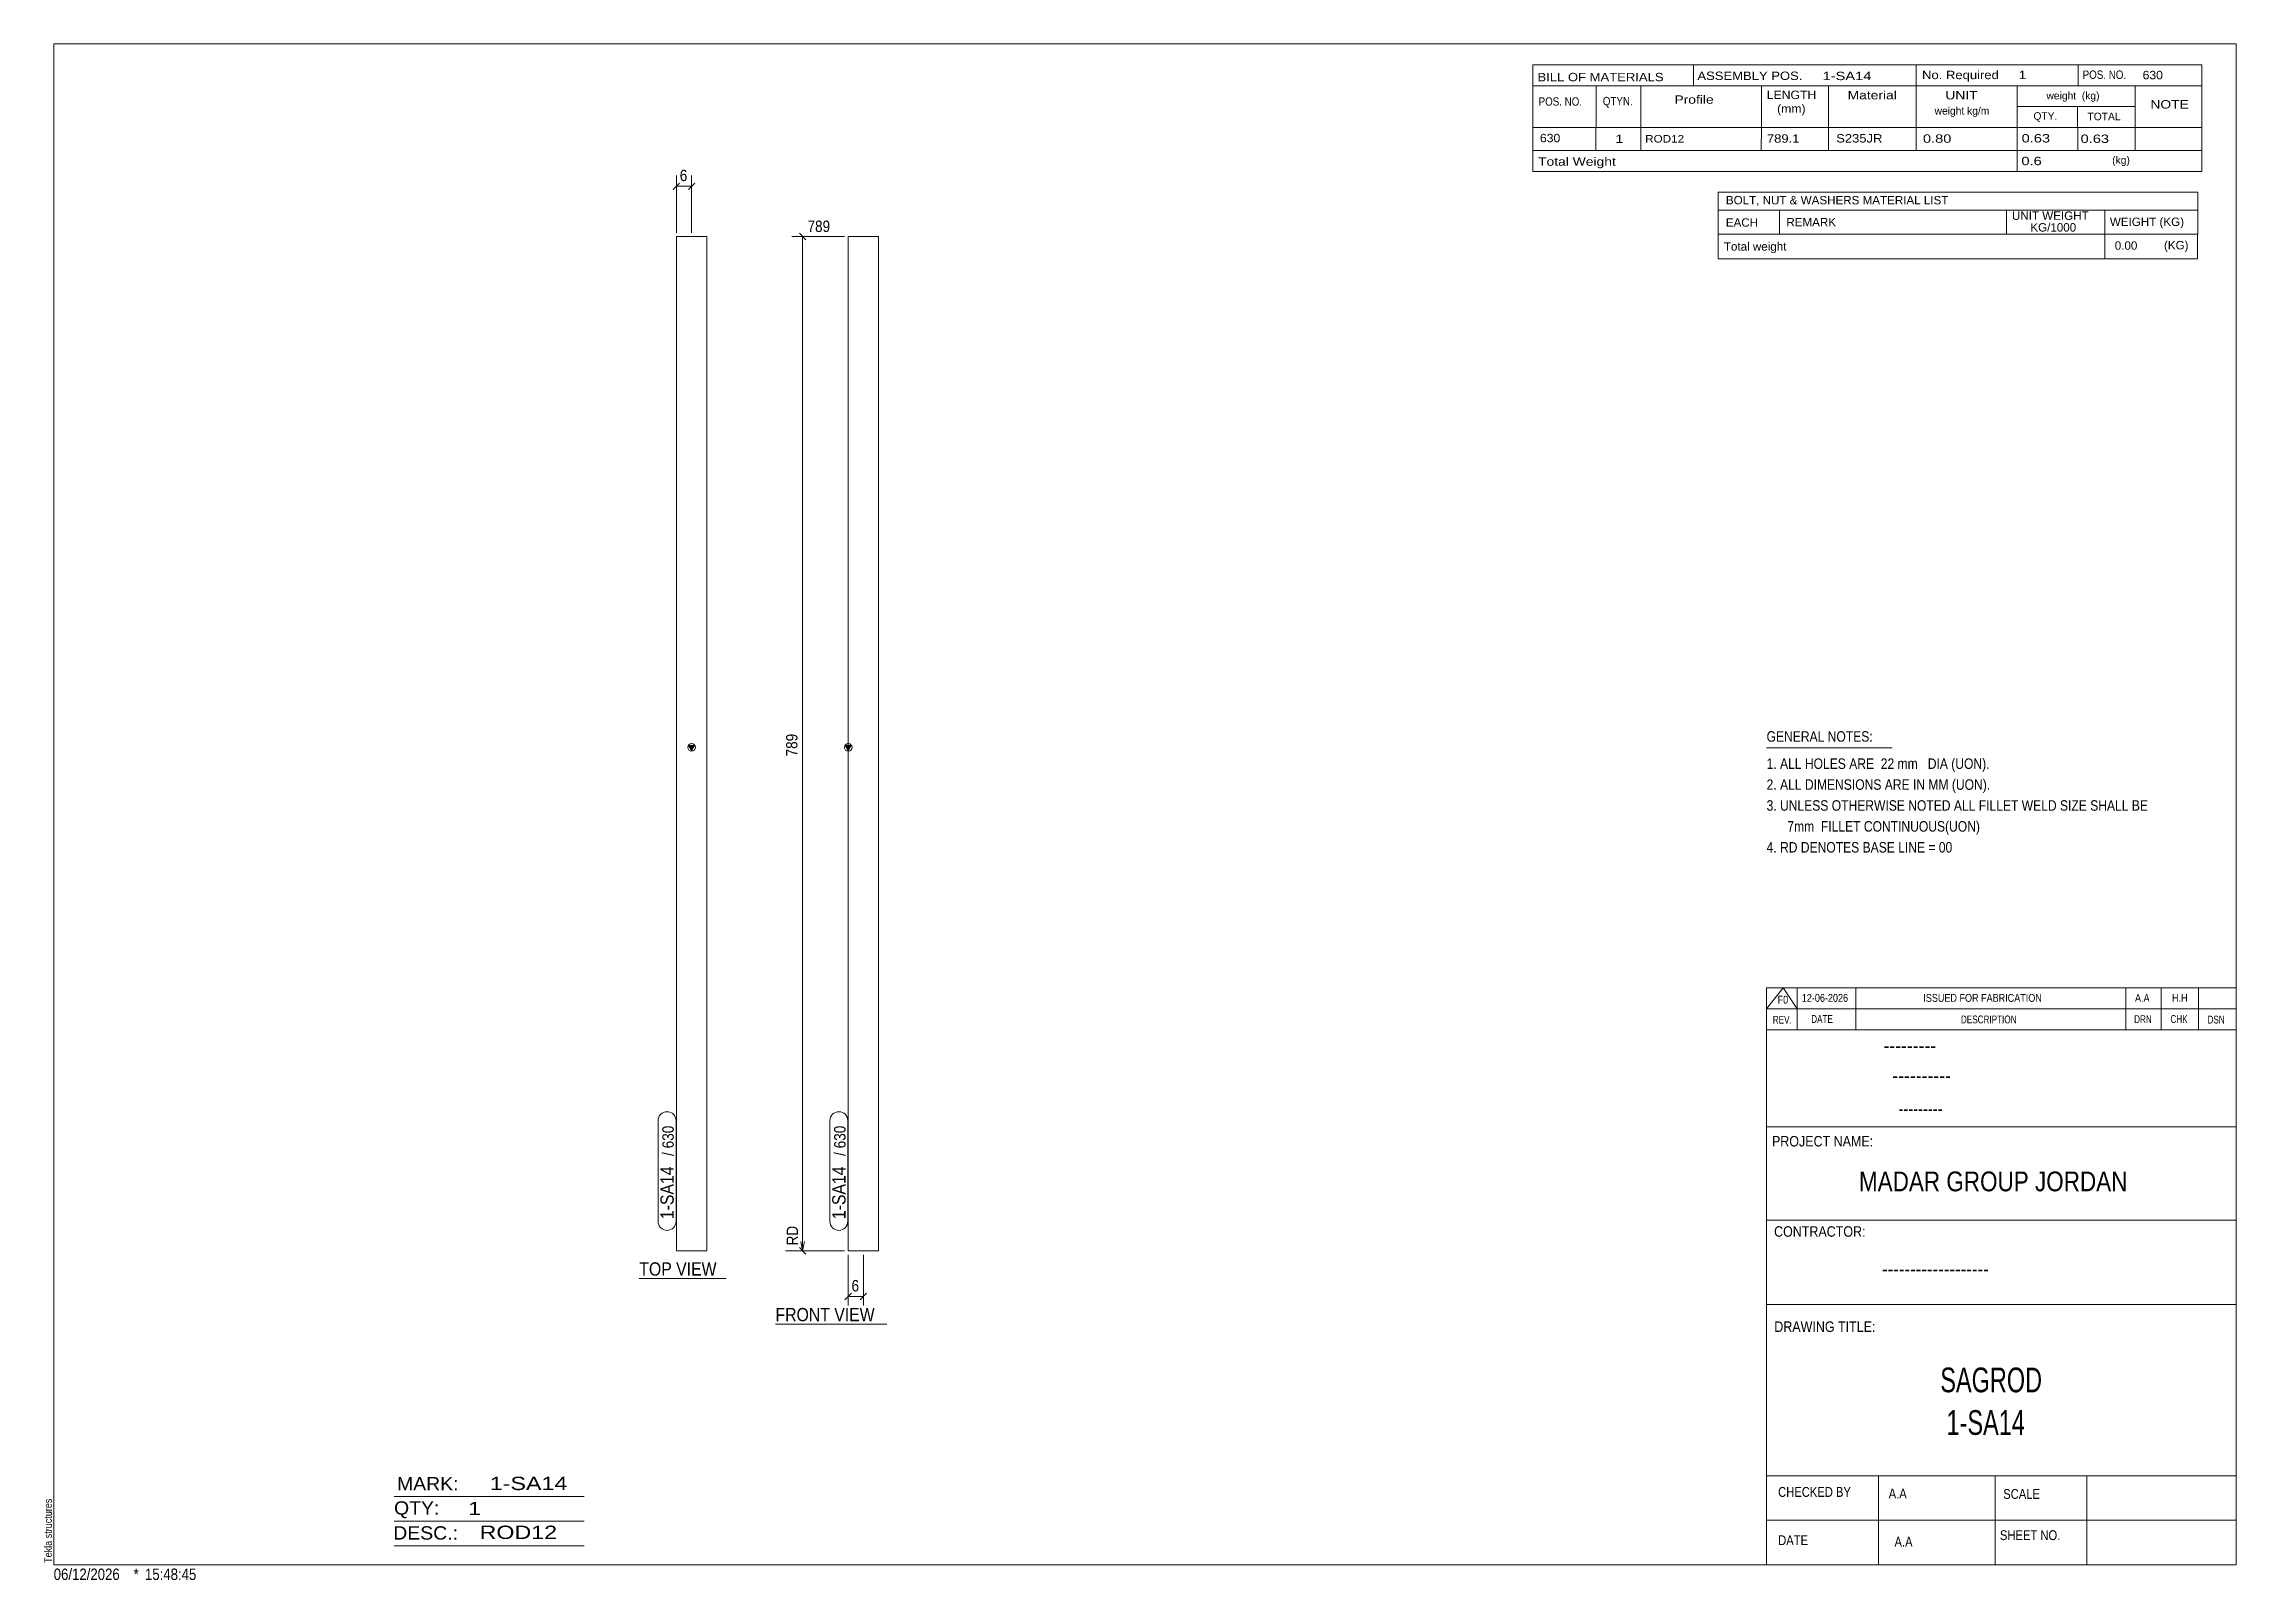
# Model space of a CAD drawing. Header units: millimetres. Extents: x 2 to 579, y 1 to 405.
import ezdxf

# ---------------------------------------------------------------- set-up
doc = ezdxf.new("R2010")
doc.units = ezdxf.units.MM
doc.linetypes.add('XKITLINE00', pattern=[0])
for name, color, linetype, lineweight in [('Dimensions', 7, 'Continuous', 0), ('DrawingSheet', 5, 'Continuous', 0), ('OtherObjectType', 7, 'Continuous', 0), ('Part', 2, 'Continuous', 0), ('PartMark', 7, 'Continuous', 0)]:
    doc.layers.add(name, color=color, linetype=linetype, lineweight=lineweight)
doc.styles.add('@ARIAL_UNICODE_MS_BOLD', font='ARIAL.TTF')
doc.styles.add('ARIAL', font='ARIAL.TTF')
doc.styles.add('ARIAL_NARROW', font='ARIALN.TTF')
doc.styles.add('COMIC_SANS_MS_BOLD', font='COMICBD.TTF')
doc.styles.add('SWIS721_EX_BT', font='ARIAL.TTF')
doc.styles.add('SWISSE', font='ARIAL.TTF')

# ---------------------------------------------------------------- blocks, each defined once
blk = doc.blocks.new('*A1')
at = {"layer": 'Part'}
blk.add_hatch(color=2, dxfattribs=at).paths.add_polyline_path([(213.15, 220.47), (214.75, 220.47), (213.95, 219.07)], flags=17)
at = {"layer": 'Part', "color": 2, "linetype": 'XKITLINE00', "lineweight": 0}
for p, q in [((213.95, 220.98), (213.95, 354.32)), ((213.95, 354.32), (215.12, 354.32)), ((215.12, 354.32), (221.95, 354.32)), ((221.95, 354.32), (221.95, 220.98)), ((213.95, 219.07), (213.15, 220.47)), ((213.15, 220.47), (214.75, 220.47)), ((213.95, 87.55), (213.95, 220.88)), ((214.75, 220.47), (213.95, 219.07)), ((221.95, 220.88), (221.95, 87.55)), ((221.95, 87.55), (213.95, 87.55))]:
    blk.add_line(p, q, dxfattribs=at)
blk.add_circle((213.95, 219.97), 1, dxfattribs=at)
blk = doc.blocks.new('*A2')
at = {"layer": 'Part'}
blk.add_hatch(color=2, dxfattribs=at).paths.add_polyline_path([(171.96, 220.47), (173.56, 220.47), (172.76, 219.07)], flags=17)
at = {"layer": 'Part', "color": 2, "linetype": 'XKITLINE00', "lineweight": 0}
for p, q in [((168.76, 354.32), (168.76, 220.98)), ((176.76, 354.32), (168.76, 354.32)), ((176.76, 220.98), (176.76, 354.32)), ((168.76, 220.88), (168.76, 87.55)), ((172.76, 219.07), (171.96, 220.47)), ((171.96, 220.47), (173.56, 220.47)), ((173.56, 220.47), (172.76, 219.07)), ((176.76, 87.55), (176.76, 220.88)), ((168.76, 87.55), (176.76, 87.55))]:
    blk.add_line(p, q, dxfattribs=at)
blk.add_circle((172.76, 219.97), 1, dxfattribs=at)
blk = doc.blocks.new('*A3')
at = {"layer": 'DrawingSheet', "color": 5, "linetype": 'XKITLINE00', "lineweight": 0}
for p, q in [((579, 405), (5, 405)), ((5, 405), (5, 5)), ((579, 5), (579, 405)), ((5, 5), (579, 5))]:
    blk.add_line(p, q, dxfattribs=at)
at = {"layer": 'DrawingSheet', "color": 5, "style": 'ARIAL', "width": 0.85}
blk.add_text('Tekla structures', height=2, rotation=90, dxfattribs=at).set_placement((4.5, 5.5))
blk = doc.blocks.new('*A4')
at = {"layer": 'OtherObjectType', "color": 7, "linetype": 'XKITLINE00', "lineweight": 0}
for p, q in [((442.76, 365.95), (442.75, 354.95)), ((442.76, 365.95), (568.88, 365.95)), ((568.88, 365.95), (568.88, 354.95)), ((442.75, 361.3), (568.88, 361.3)), ((458.87, 361.31), (458.87, 354.95)), ((518.57, 361.31), (518.57, 354.95)), ((544.47, 361.29), (544.47, 354.95)), ((442.77, 354.95), (568.88, 354.95)), ((442.78, 354.95), (442.78, 348.54)), ((442.85, 354.95), (568.87, 354.95)), ((544.5, 354.92), (544.5, 348.5)), ((568.87, 354.92), (568.87, 348.51)), ((442.77, 348.5), (568.87, 348.5))]:
    blk.add_line(p, q, dxfattribs=at)
at = {"layer": 'OtherObjectType', "color": 7, "style": 'ARIAL_NARROW', "width": 1.211571}
for s, p in [('BOLT, NUT & WASHERS MATERIAL LIST', (444.79, 362.79)), ('EACH', (444.78, 356.92)), ('REMARK', (460.7, 357.01)), ('UNIT WEIGHT', (520.03, 358.72)), (' KG/1000', (524.02, 355.63)), ('WEIGHT (KG)', (545.78, 357.1)), ('Total weight', (444.26, 350.62)), ('0.00', (547.07, 350.86)), ('(KG)', (560.02, 350.95))]:
    blk.add_text(s, height=2.2, dxfattribs=at).set_placement(p)
blk = doc.blocks.new('*A5')
at = {"layer": 'OtherObjectType', "color": 7, "linetype": 'XKITLINE00', "lineweight": 0}
blk.add_line((455.5, 219.82), (488.5, 219.82), dxfattribs=at)
at = {"layer": 'OtherObjectType', "color": 7, "style": 'ARIAL_NARROW', "width": 1.008832}
for s, p in [('GENERAL NOTES:', (455.5, 221.47)), ('1. ALL HOLES ARE  22 mm   DIA (UON).', (455.5, 214.32)), ('2. ALL DIMENSIONS ARE IN MM (UON).', (455.5, 208.82)), ('3. UNLESS OTHERWISE NOTED ALL FILLET WELD SIZE SHALL BE', (455.5, 203.32)), ('7mm  FILLET CONTINUOUS(UON)', (460.95, 197.82)), ('4. RD DENOTES BASE LINE = 00', (455.5, 192.32))]:
    blk.add_text(s, height=2.75, dxfattribs=at).set_placement(p)
blk = doc.blocks.new('*A6')
at = {"layer": 'OtherObjectType', "color": 7, "linetype": 'XKITLINE00', "lineweight": 0}
for p, q in [((455.5, 156.76), (579, 156.76)), ((455.5, 151.21), (459.82, 156.76)), ((455.5, 151.21), (455.5, 156.76)), ((459.82, 156.76), (463.53, 151.21)), ((463.53, 151.21), (463.53, 156.76)), ((478.97, 151.21), (478.97, 156.76)), ((549.98, 151.21), (549.98, 156.76)), ((559.24, 151.21), (559.24, 156.76)), ((569.12, 151.21), (569.12, 156.76)), ((579, 151.21), (579, 156.76)), ((455.5, 151.21), (579, 151.21)), ((455.5, 145.65), (455.5, 151.21)), ((459.21, 151.21), (579, 151.21)), ((463.53, 145.65), (463.53, 151.21)), ((478.97, 145.65), (478.97, 151.21)), ((549.98, 145.65), (549.98, 151.21)), ((559.24, 145.65), (559.24, 151.21)), ((569.12, 145.65), (569.12, 151.21)), ((579, 145.65), (579, 151.21))]:
    blk.add_line(p, q, dxfattribs=at)
at = {"layer": 'OtherObjectType', "color": 7, "style": 'ARIAL_NARROW'}
for s, height, width, p in [('F0', 2.058, 1.008832, (458.4, 152.59)), ('12-06-2026', 2.058, 1.008832, (464.76, 153.06)), ('ISSUED FOR FABRICATION', 2.0583, 1.008832, (496.71, 153.06)), ('A.A', 2.058, 1.008832, (552.4, 153.06)), ('H.H', 2.058, 1.008832, (562.13, 153.06)), ('REV.', 2.058, 0.907949, (457.13, 147.31)), ('DATE', 2.058, 0.907949, (467.23, 147.5)), ('DESCRIPTION', 2.0583, 0.907949, (506.61, 147.39)), ('DRN', 2.058, 0.907949, (552.17, 147.47)), ('CHK', 2.058, 0.907949, (561.72, 147.5)), ('DSN', 2.058, 0.907949, (571.47, 147.35))]:
    blk.add_text(s, height=height, dxfattribs=dict(at, width=width)).set_placement(p)
blk = doc.blocks.new('*A7')
at = {"layer": 'OtherObjectType', "color": 6, "linetype": 'XKITLINE00', "lineweight": 0}
for p, q in [((94.5, 23), (144.5, 23)), ((94.5, 16.5), (144.5, 16.5)), ((94.5, 10), (144.5, 10))]:
    blk.add_line(p, q, dxfattribs=at)
at = {"layer": 'OtherObjectType', "color": 6, "style": 'ARIAL_NARROW'}
for s, width, p in [('MARK:', 1.275, (95.27, 24.58)), ('1-SA14', 1.525501, (119.69, 24.65)), ('QTY:', 1.275, (94.5, 18.19)), ('1', 1.525501, (113.99, 18.05)), ('DESC.:', 1.275, (94.29, 11.63)), ('ROD12', 1.525501, (117, 11.79))]:
    blk.add_text(s, height=3.5, dxfattribs=dict(at, width=width)).set_placement(p)
blk = doc.blocks.new('*A8')
at = {"layer": 'OtherObjectType', "color": 2, "linetype": 'XKITLINE00', "lineweight": 0}
for p, q in [((455.5, 145.65), (579, 145.65)), ((455.5, 5), (455.5, 145.64)), ((578.98, 145.64), (579, 5)), ((579, 120.14), (455.5, 120.14)), ((455.5, 95.63), (579, 95.63)), ((579, 73.49), (455.5, 73.49)), ((579, 28.4), (455.5, 28.4)), ((484.94, 28.4), (484.94, 5)), ((515.62, 5), (515.62, 28.4)), ((539.75, 5), (539.75, 28.4)), ((579, 16.7), (455.5, 16.7)), ((579, 5), (455.5, 5))]:
    blk.add_line(p, q, dxfattribs=at)
at = {"layer": 'OtherObjectType', "color": 4, "style": '@ARIAL_UNICODE_MS_BOLD', "width": 0.85}
blk.add_text('---------', height=3.9, dxfattribs=at).set_placement((486.23, 139.59))
at = {"layer": 'OtherObjectType', "color": 7, "style": 'ARIAL', "width": 0.85}
for s, height, p in [('----------', 3.9, (488.56, 131.77)), ('---------', 3.25, (490.21, 123.31))]:
    blk.add_text(s, height=height, dxfattribs=at).set_placement(p)
at = {"layer": 'OtherObjectType', "color": 3, "width": 0.85}
for s, style, p in [('PROJECT NAME:', 'SWIS721_EX_BT', (456.92, 115.01)), ('CONTRACTOR:', 'SWISSE', (457.47, 91.27)), ('DRAWING TITLE:', 'SWIS721_EX_BT', (457.53, 66.24))]:
    blk.add_text(s, height=2.7618, dxfattribs=dict(at, style=style)).set_placement(p)
at = {"layer": 'OtherObjectType', "color": 7, "width": 0.85}
for s, height, p in [('MADAR GROUP JORDAN', 5.2, (479.79, 103.23)), ('CHECKED BY', 2.592, (458.53, 22.86)), ('A.A', 2.592, (487.61, 22.45)), ('SCALE', 2.592, (517.74, 22.33)), ('DATE', 2.592, (458.54, 10.16)), ('A.A', 2.592, (489.14, 9.76)), ('SHEET NO.', 2.592, (516.87, 11.49))]:
    blk.add_text(s, height=height, dxfattribs=at).set_placement(p)
at = {"layer": 'OtherObjectType', "color": 1}
for s, height, style, width, p in [('-------------------', 3.9, 'COMIC_SANS_MS_BOLD', 0.85, (485.87, 80.86)), ('SAGROD', 6.5, 'ARIAL', 0.68, (501.19, 50.37)), ('1-SA14', 6.5, 'ARIAL', 0.68, (502.83, 39.17))]:
    blk.add_text(s, height=height, dxfattribs=dict(at, style=style, width=width)).set_placement(p)
blk = doc.blocks.new('*A9')
at = {"layer": 'OtherObjectType', "color": 7, "linetype": 'XKITLINE00', "lineweight": 0}
for p, q in [((393.98, 399.5), (569.98, 399.5)), ((393.98, 399.5), (393.98, 388.5)), ((436.26, 399.42), (436.26, 393.87)), ((494.85, 394), (494.85, 399.5)), ((537.43, 393.96), (537.43, 399.42)), ((569.98, 394), (569.98, 399.5)), ((393.98, 394), (569.98, 394)), ((410.64, 394), (410.64, 383)), ((422.4, 393.98), (422.4, 383.03)), ((454.12, 393.99), (454.13, 383)), ((471.78, 393.98), (471.78, 383)), ((494.85, 393.98), (494.85, 383)), ((521.43, 394), (521.43, 383)), ((552.42, 394), (552.42, 383)), ((569.98, 394), (569.98, 388.5)), ((393.98, 388.5), (393.98, 383)), ((521.45, 388.52), (552.45, 388.52)), ((537.28, 388.52), (537.28, 383)), ((569.98, 388.5), (569.98, 383)), ((393.98, 383), (569.98, 383)), ((393.98, 383), (393.98, 376.95)), ((410.63, 383), (410.63, 376.95)), ((422.44, 382.99), (422.44, 376.95)), ((454.12, 383), (454.11, 376.95)), ((471.79, 383), (471.79, 376.95)), ((494.87, 383), (494.87, 376.95)), ((521.44, 383), (521.44, 376.95)), ((537.33, 382.95), (537.33, 376.95)), ((552.43, 383), (552.43, 376.95)), ((569.98, 383), (569.98, 376.95)), ((393.98, 376.95), (569.98, 376.95)), ((393.98, 376.95), (393.98, 371.45)), ((521.44, 376.95), (521.44, 371.45)), ((569.98, 376.95), (569.98, 371.45)), ((393.98, 371.45), (569.98, 371.45))]:
    blk.add_line(p, q, dxfattribs=at)
at = {"layer": 'OtherObjectType', "color": 7, "style": 'ARIAL_NARROW'}
for s, height, width, p in [('No. Required', 2.2, 1.36, (496.39, 395.72)), ('1', 2.2, 1.525501, (521.75, 395.72)), ('POS. NO.', 2.2, 1.02, (538.63, 395.79)), ('630', 2.2, 1.270501, (554.4, 395.69)), ('BILL OF MATERIALS', 2.2, 1.36, (395.25, 395.16)), ('ASSEMBLY POS.', 2.2, 1.36, (437.3, 395.5)), ('LENGTH', 2.2, 1.275, (455.54, 390.49)), ('1-SA14', 2.2, 1.525501, (470.23, 395.46)), ('Material', 2.2, 1.445, (476.81, 390.41)), ('UNIT', 2.2, 1.445, (502.52, 390.4)), ('weight  (kg)', 1.98, 1.19, (529.11, 390.39)), ('POS. NO.', 2.2, 1.02, (395.53, 388.74)), ('QTYN.', 2.2, 1.02, (412.42, 388.84)), ('Profile', 2.2, 1.445, (431.26, 389.25)), ('(mm)', 2.2, 1.275, (458.26, 386.86)), ('weight kg/m', 1.98, 1.19, (499.69, 386.4)), ('QTY.', 1.98, 1.19, (525.68, 385.03)), ('TOTAL', 1.98, 1.19, (539.9, 384.91)), ('NOTE', 2.2, 1.445, (556.44, 387.99)), ('630', 2.2, 1.270501, (395.89, 379.12)), ('1', 2.2, 1.525501, (415.71, 378.91)), ('ROD12', 1.98, 1.355501, (423.56, 379.04)), ('789.1', 2.2, 1.355501, (455.59, 379.01)), ('S235JR', 2.2, 1.355501, (473.81, 379.05)), ('0.80', 2.2, 1.525501, (496.62, 378.99)), ('0.63', 2.2, 1.525501, (522.57, 379.07)), ('0.63', 2.2, 1.525501, (538.08, 378.94)), ('Total Weight', 2.2, 1.445, (395.4, 372.94)), ('0.6', 2.2, 1.525501, (522.52, 373.09)), ('(kg)', 1.98, 1.19, (546.4, 373.46))]:
    blk.add_text(s, height=height, dxfattribs=dict(at, width=width)).set_placement(p)
blk = doc.blocks.new('*A10')
at = {"layer": 'OtherObjectType', "color": 7, "style": 'ARIAL_NARROW', "width": 1.008832}
for s, p in [('06/12/2026', (4.99, 1)), ('*', (26, 1)), ('15:48:45', (29, 1))]:
    blk.add_text(s, height=3, dxfattribs=at).set_placement(p)
blk = doc.blocks.new('*A11')
at = {"layer": 'Dimensions', "color": 7, "linetype": 'XKITLINE00', "lineweight": 0}
for p, q in [((213.95, 86.55), (213.95, 73.15)), ((217.95, 86.55), (217.95, 73.15)), ((214.79, 76.4), (213.1, 74.7)), ((213.95, 75.55), (217.95, 75.55)), ((218.79, 76.4), (217.1, 74.7))]:
    blk.add_line(p, q, dxfattribs=at)
at = {"layer": 'Dimensions', "color": 3}
for p in [(213.95, 75.55), (217.95, 75.55)]:
    blk.add_point(p, dxfattribs=at)
at = {"layer": 'Dimensions', "color": 3, "style": 'ARIAL', "width": 0.85}
blk.add_text('6', height=3, dxfattribs=at).set_placement((214.83, 76.9))
blk = doc.blocks.new('*A12')
at = {"layer": 'Dimensions', "color": 7, "linetype": 'XKITLINE00', "lineweight": 0}
for p, q in [((212.95, 354.32), (199.1, 354.32)), ((201.1, 355.17), (202.79, 353.47)), ((201.95, 87.55), (201.95, 354.32)), ((201.95, 94.77), (201.95, 87.55)), ((212.95, 87.55), (197.45, 87.55)), ((212.95, 87.55), (199.1, 87.55)), ((201.1, 88.4), (202.79, 86.7)), ((201.45, 90.05), (201.95, 87.55)), ((202.45, 90.05), (201.95, 87.55))]:
    blk.add_line(p, q, dxfattribs=at)
at = {"layer": 'Dimensions', "color": 3}
for p in [(201.95, 354.32), (201.95, 87.55)]:
    blk.add_point(p, dxfattribs=at)
at = {"layer": 'Dimensions', "color": 7}
blk.add_point((201.95, 87.55), dxfattribs=at)
at = {"layer": 'Dimensions', "color": 3, "style": 'ARIAL', "width": 0.85}
blk.add_text('789', height=3, dxfattribs=at).set_placement((203.25, 355.52))
for s, p in [('789', (200.6, 217.6)), ('RD', (200.75, 88.99))]:
    blk.add_text(s, height=3, rotation=90.00021, dxfattribs=at).set_placement(p)
blk = doc.blocks.new('*A13')
at = {"layer": 'PartMark', "color": 7, "linetype": 'XKITLINE00', "lineweight": 0}
for p, q in [((209.15, 95.3), (209.15, 121.81)), ((213.85, 95.3), (213.85, 121.81))]:
    blk.add_line(p, q, dxfattribs=at)
for centre, start, end in [((211.5, 121.81), 360, 180), ((211.5, 95.3), 180, 360)]:
    blk.add_arc(centre, 2.35, start, end, dxfattribs=at)
at = {"layer": 'PartMark', "color": 3, "style": 'ARIAL', "width": 0.85}
for s, p in [('630', (213.25, 114.53)), ('/', (213.25, 112.52))]:
    blk.add_text(s, height=3, rotation=90.00021, dxfattribs=at).set_placement(p)
at = {"layer": 'PartMark', "color": 1, "style": 'ARIAL', "width": 0.85}
blk.add_text('1-SA14', height=3.5, rotation=90.00021, dxfattribs=at).set_placement((213.25, 95.9))
blk = doc.blocks.new('*A14')
at = {"layer": 'OtherObjectType', "color": 7, "linetype": 'XKITLINE00', "lineweight": 0}
blk.add_line((194.82, 68.3), (224.12, 68.3), dxfattribs=at)
at = {"layer": 'OtherObjectType', "color": 7, "style": 'ARIAL', "width": 0.85}
blk.add_text('FRONT VIEW', height=3.5, dxfattribs=at).set_placement((194.82, 69.05))
blk = doc.blocks.new('*A15')
at = {"layer": 'Dimensions', "color": 7, "linetype": 'XKITLINE00', "lineweight": 0}
for p, q in [((168.76, 355.32), (168.76, 370.4)), ((172.76, 355.32), (172.76, 370.4)), ((169.61, 368.4), (167.91, 366.7)), ((168.76, 367.55), (172.76, 367.55)), ((173.61, 368.4), (171.91, 366.7))]:
    blk.add_line(p, q, dxfattribs=at)
at = {"layer": 'Dimensions', "color": 3}
for p in [(168.76, 367.55), (172.76, 367.55)]:
    blk.add_point(p, dxfattribs=at)
at = {"layer": 'Dimensions', "color": 3, "style": 'ARIAL', "width": 0.85}
blk.add_text('6', height=3, dxfattribs=at).set_placement((169.65, 368.9))
blk = doc.blocks.new('*A16')
at = {"layer": 'PartMark', "color": 7, "linetype": 'XKITLINE00', "lineweight": 0}
for p, q in [((163.96, 95.3), (163.96, 121.81)), ((168.66, 95.3), (168.66, 121.81))]:
    blk.add_line(p, q, dxfattribs=at)
for centre, start, end in [((166.31, 121.81), 0, 180), ((166.31, 95.3), 180, 0)]:
    blk.add_arc(centre, 2.35, start, end, dxfattribs=at)
at = {"layer": 'PartMark', "color": 3, "style": 'ARIAL', "width": 0.85}
for s, p in [('630', (168.06, 114.53)), ('/', (168.06, 112.52))]:
    blk.add_text(s, height=3, rotation=90.00021, dxfattribs=at).set_placement(p)
at = {"layer": 'PartMark', "color": 1, "style": 'ARIAL', "width": 0.85}
blk.add_text('1-SA14', height=3.5, rotation=90.00021, dxfattribs=at).set_placement((168.06, 95.9))
blk = doc.blocks.new('*A17')
at = {"layer": 'OtherObjectType', "color": 7, "linetype": 'XKITLINE00', "lineweight": 0}
blk.add_line((159, 80.3), (181.82, 80.3), dxfattribs=at)
at = {"layer": 'OtherObjectType', "color": 7, "style": 'ARIAL', "width": 0.85}
blk.add_text('TOP VIEW', height=3.5, dxfattribs=at).set_placement((159, 81.05))

msp = doc.modelspace()

# ---------------------------------------------------------------- block references
at = {"lineweight": 0}
for name in ['*A3', '*A9', '*A15', '*A4', '*A12', '*A5', '*A6', '*A8', '*A16', '*A13', '*A11', '*A17', '*A14', '*A7', '*A10']:
    msp.add_blockref(name, (0, 0), dxfattribs=at)
at = {"layer": 'Part', "lineweight": 0}
for name in ['*A2', '*A1']:
    msp.add_blockref(name, (0, 0), dxfattribs=at)

doc.saveas('drawing.dxf')
